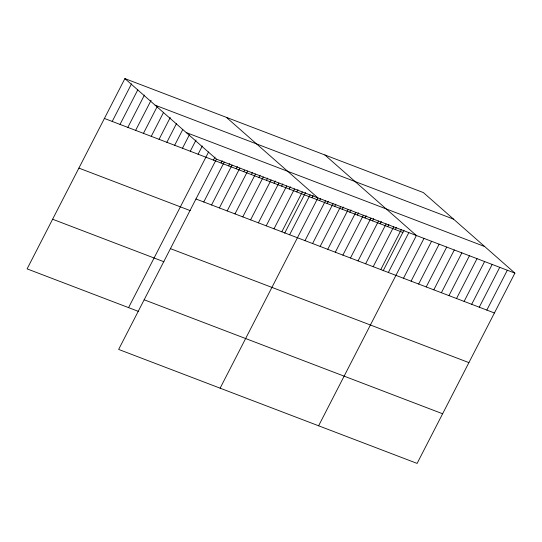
<?xml version="1.0" encoding="UTF-8"?>
<svg xmlns="http://www.w3.org/2000/svg" width="542" height="542" viewBox="0 0 542 542"><rect width="100%" height="100%" fill="white"/><g stroke="black" fill="none" stroke-linecap="round" stroke-linejoin="round"><path stroke-width="0.81" d="M124.89 78.597L216.441 159.138L118.644 349.427L417.11 463.403L514.9 273.121L423.356 192.573L124.89 78.597L27.1 268.879L138.427 311.393M112.214 121.435L131.537 83.834M120.019 124.416L137.797 89.823M127.824 127.397L144.443 95.06M135.635 130.378L151.096 100.297M143.44 133.359L157.349 106.286M151.245 136.34L163.609 112.275M159.05 139.321L170.256 117.512M166.855 142.302L176.516 123.501M174.66 145.283L182.776 129.491M182.471 148.264L189.422 134.728M190.276 151.245L196.068 139.965M198.081 154.226L202.329 145.954M128.576 307.632L208.589 151.943M213.46 160.1L215.011 157.092M221.041 162.993L222.2 160.737M203.758 201.976L224.246 162.119M228.616 165.886L229.774 163.63M211.57 204.957L232.051 165.1M236.19 168.779L237.349 166.523M219.375 207.938L239.855 168.081M243.764 171.672L244.544 170.168M227.179 210.919L247.66 171.062M251.346 174.565L252.504 172.309M234.984 213.9L255.472 174.043M258.92 177.458L260.079 175.202M242.789 216.881L263.276 177.024M266.495 180.35L267.653 178.094M250.594 219.862L271.081 180.005M274.076 183.243L275.234 180.987M258.405 222.843L278.886 182.986M281.65 186.143L282.809 183.887M266.21 225.824L286.691 185.967M289.225 189.036L290.383 186.78M274.015 228.805L294.496 188.948M296.799 191.929L297.958 189.673M281.82 231.786L302.307 191.929M284.665 233.182L305.539 192.566M289.624 234.767L310.112 194.91M311.955 197.715L313.113 195.459M220.12 388.18L317.917 197.891L226.373 117.35M319.529 200.608L320.688 198.352M305.01 240.641L325.491 200.784M327.104 203.501L328.269 201.245M312.585 243.534L333.066 203.677M334.685 206.394L335.844 204.138M320.159 246.434L340.647 206.57M342.259 209.287L343.418 207.03M327.734 249.327L348.221 209.463M349.834 212.179L350.992 209.923M335.315 252.22L355.796 212.356M357.415 215.072L358.574 212.816M342.89 255.113L363.377 215.255M364.99 217.965L366.148 215.709M350.464 258.006L370.952 218.148M372.564 220.858L373.723 218.602M358.045 260.898L378.526 221.041M380.138 223.751L381.304 221.495M365.62 263.791L386.1 223.934M387.72 226.644L388.878 224.388M373.194 266.684L393.682 226.827M395.294 229.537L396.453 227.281M380.769 269.577L401.256 229.72M383.153 270.79L404.027 230.174M388.35 272.47L408.831 232.613M318.615 425.788L416.405 235.506L324.861 154.965M403.499 278.256L423.986 238.399M411.073 281.149L431.561 241.292M418.654 284.042L439.135 244.185M426.229 286.935L446.716 247.077M433.803 289.828L454.291 249.97M441.384 292.721L461.865 252.863M448.959 295.614L469.44 255.756M456.533 298.507L477.021 258.649M464.108 301.406L484.595 261.542M471.689 304.299L492.17 264.435M479.263 307.192L499.744 267.328M486.838 310.085L507.326 270.228M155.107 105.175L453.566 219.151M186.231 132.56L484.69 246.535M216.441 159.138L514.9 273.121M104.41 118.454L402.869 232.43M195.953 198.995L494.412 312.978M78.895 168.095L190.222 210.608M170.445 248.642L468.905 362.618M52.615 219.239L163.935 261.752M144.158 299.787L442.618 413.763"/></g></svg>
